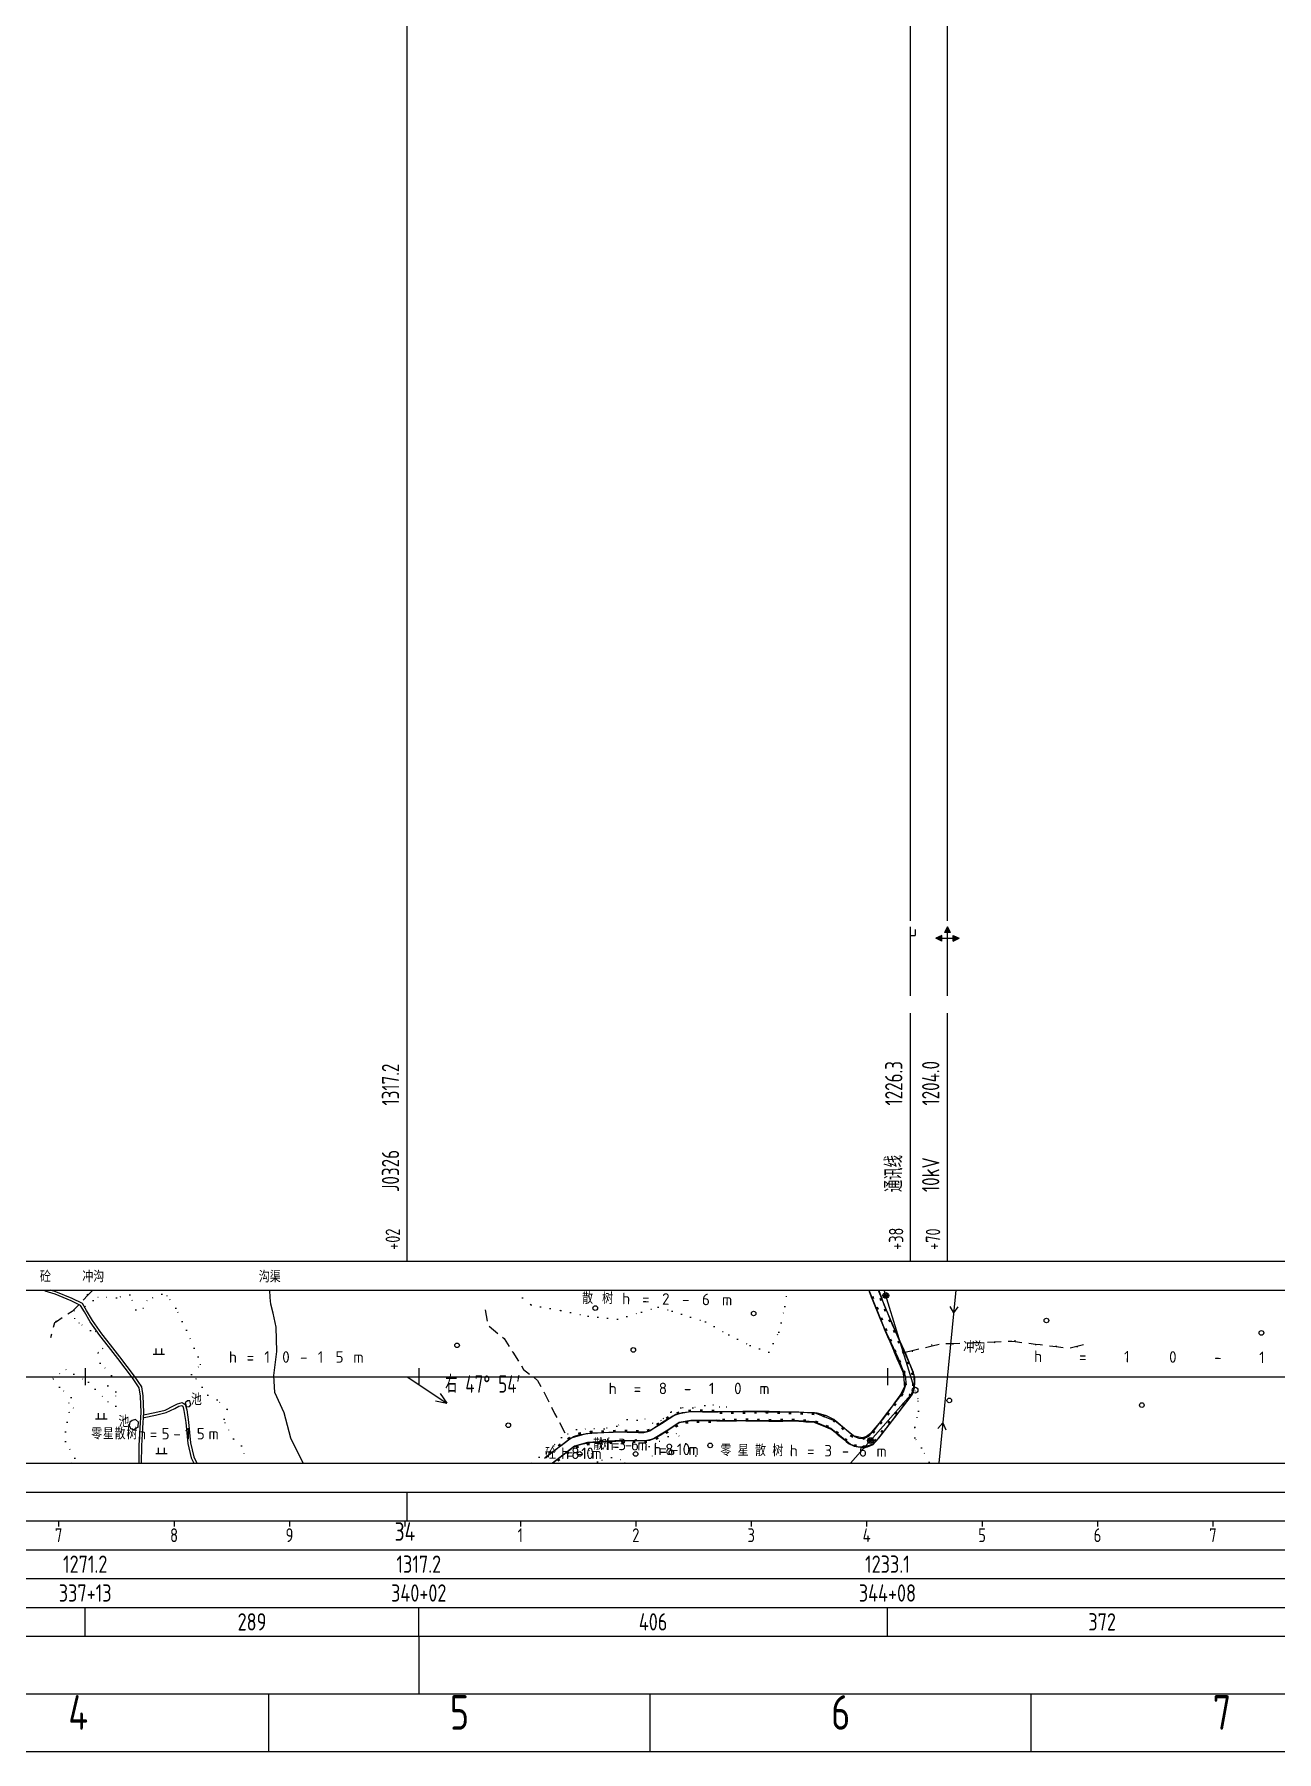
# Model space of a CAD drawing. Header units: millimetres. Extents: x 6482 to 7719, y 775 to 2743.
# Drawn here: x 6735.8 to 6951, y 775 to 1072.7 of the extents above; entities that cross this region are included whole.
import ezdxf
from ezdxf.enums import TextEntityAlignment as Align

# ---------------------------------------------------------------- set-up
doc = ezdxf.new("R2010")
doc.units = ezdxf.units.MM
doc.header["$LTSCALE"] = 5
doc.linetypes.add('DOT', pattern=[6.35, 0, -6.35])
for name, color, linetype in [('1', 3, 'Continuous'), ('4', 1, 'Continuous'), ('5', 2, 'Continuous'), ('交叉跨越注记', 3, 'Continuous'), ('图框', 1, 'Continuous'), ('地物-交叉跨越', 6, 'Continuous'), ('地物-地类界', 5, 'Continuous'), ('地物-建筑', 2, 'Continuous'), ('地物-植被', 84, 'Continuous'), ('地物-水系', 5, 'Continuous'), ('地物-注记', 1, 'Continuous'), ('地物-道路', 1, 'Continuous'), ('标注', 3, 'Continuous')]:
    doc.layers.add(name, color=color, linetype=linetype)
doc.styles.get("Standard").update_dxf_attribs({"font": 'tssdeng.shx', "width": 0.8, "bigfont": 'tssdchn.shx'})

# ---------------------------------------------------------------- blocks, each defined once
blk = doc.blocks.new('716584266')
at = {"layer": '地物-水系'}
for p, q in [((6776.64, 853.74), (6776.62, 855)), ((6776.75, 852.58), (6776.64, 853.74)), ((6777.16, 851), (6776.75, 852.58)), ((6777.69, 848.56), (6777.16, 851)), ((6777.82, 844.37), (6777.69, 848.56)), ((6777.27, 840.2), (6777.82, 844.37)), ((6777.45, 837.28), (6777.27, 840.2)), ((6779.1, 833.72), (6777.45, 837.28)), ((6780.25, 829.33), (6779.1, 833.72)), ((6782.34, 825), (6780.25, 829.33))]:
    blk.add_line(p, q, dxfattribs=at)
blk = doc.blocks.new('716584267')
at = {"layer": '地物-水系'}
for p, q in [((6745.92, 855), (6745.08, 854.14)), ((6742.58, 851.55), (6742.35, 851.3)), ((6743.42, 852.41), (6742.58, 851.55)), ((6742.58, 851.55), (6742.73, 851.41)), ((6745.08, 854.14), (6744.25, 853.27)), ((6745.08, 854.14), (6744.94, 854.28)), ((6739.28, 849.31), (6739.08, 848.54)), ((6739.61, 849.53), (6739.28, 849.31)), ((6739.61, 849.53), (6739.5, 849.7)), ((6740.62, 850.18), (6739.61, 849.53)), ((6742.35, 851.3), (6741.62, 850.83)), ((6738.77, 847.38), (6738.61, 846.74))]:
    blk.add_line(p, q, dxfattribs=at)
blk = doc.blocks.new('716584268')
at = {"layer": '地物-道路'}
for p, q in [((6739.39, 854.3), (6737.64, 854.82)), ((6739.54, 854.72), (6738.58, 855)), ((6742.37, 853.57), (6739.54, 854.72)), ((6742.19, 853.17), (6739.39, 854.3)), ((6743.8, 852.35), (6742.19, 853.17)), ((6744.11, 852.69), (6742.37, 853.57)), ((6744.46, 851.23), (6743.8, 852.35)), ((6744.84, 851.46), (6744.11, 852.69)), ((6745.85, 849.76), (6744.84, 851.46)), ((6745.48, 849.52), (6744.46, 851.23)), ((6747.14, 847.16), (6745.48, 849.52)), ((6747.5, 847.42), (6745.85, 849.76)), ((6748.65, 845.25), (6747.14, 847.16)), ((6749, 845.52), (6747.5, 847.42)), ((6750.59, 843.41), (6749, 845.52)), ((6750.24, 843.14), (6748.65, 845.25)), ((6752.78, 839.81), (6750.24, 843.14)), ((6753.13, 840.07), (6750.59, 843.41)), ((6753.98, 838.06), (6752.78, 839.81)), ((6754.4, 838.22), (6753.13, 840.07)), ((6754.19, 836.62), (6753.98, 838.06)), ((6754.3, 833.78), (6754.19, 836.62)), ((6754.63, 836.66), (6754.4, 838.22)), ((6754.74, 833.77), (6754.63, 836.66)), ((6754.15, 831.15), (6754.3, 833.78)), ((6754.59, 831.13), (6754.74, 833.77)), ((6753.95, 828.05), (6754.15, 831.15)), ((6754.39, 828.03), (6754.59, 831.13)), ((6753.93, 825), (6753.95, 828.05)), ((6754.37, 825), (6754.39, 828.03))]:
    blk.add_line(p, q, dxfattribs=at)
blk = doc.blocks.new('716584269')
at = {"layer": '地物-道路'}
for p, q in [((6754.73, 833.37), (6756.69, 833.78)), ((6756.69, 833.78), (6758.46, 834.22)), ((6756.8, 833.32), (6758.63, 833.77)), ((6758.46, 834.22), (6759.92, 834.93)), ((6758.63, 833.77), (6760.14, 834.51)), ((6759.92, 834.93), (6760.62, 835.32)), ((6760.14, 834.51), (6760.81, 834.88)), ((6760.62, 835.32), (6761.41, 835.54)), ((6760.81, 834.88), (6761.32, 835.02)), ((6761.32, 835.02), (6761.53, 834.88)), ((6761.41, 835.54), (6761.94, 835.17)), ((6761.53, 834.88), (6761.72, 834.14)), ((6761.72, 834.14), (6762.02, 832.07)), ((6761.94, 835.17), (6762.19, 834.24)), ((6762.19, 834.24), (6762.5, 832.13)), ((6754.82, 832.9), (6756.8, 833.32)), ((6762.02, 832.07), (6762.39, 828.43)), ((6762.5, 832.13), (6762.86, 828.51)), ((6762.39, 828.43), (6762.98, 825.92)), ((6762.86, 828.51), (6763.43, 826.08)), ((6762.98, 825.92), (6763.41, 825)), ((6763.43, 826.08), (6763.94, 825))]:
    blk.add_line(p, q, dxfattribs=at)
blk = doc.blocks.new('716584270')
at = {"layer": '地物-水系'}
for p, q in [((6762.324, 835.796), (6761.936, 835.444)), ((6761.936, 835.444), (6762.172, 834.688)), ((6762.226, 834.78), (6762.664, 834.81)), ((6762.712, 835.806), (6762.324, 835.796)), ((6762.664, 834.81), (6762.902, 835.104)), ((6762.902, 835.104), (6762.712, 835.806))]:
    blk.add_line(p, q, dxfattribs=at)
blk = doc.blocks.new('716584271')
at = {"layer": '地物-水系'}
for p, q in [((6752.312, 832.126), (6752.194, 831.528)), ((6752.194, 831.528), (6752.45, 831.038)), ((6752.716, 832.38), (6752.312, 832.126)), ((6752.45, 831.038), (6752.944, 830.868)), ((6753.31, 832.564), (6752.716, 832.38)), ((6752.944, 830.868), (6753.344, 831.024)), ((6753.832, 832.098), (6753.31, 832.564)), ((6753.344, 831.024), (6753.826, 831.342)), ((6753.78, 831.37), (6753.832, 832.098))]:
    blk.add_line(p, q, dxfattribs=at)
blk = doc.blocks.new('k9220')
at = {"layer": '地物-植被'}
for p, q in [((-1, 0), (1, 0)), ((-0.5, 0), (-0.5, 1)), ((0.5, 0), (0.5, 1))]:
    blk.add_line(p, q, dxfattribs=at)
blk = doc.blocks.new('716584372')
at = {"layer": '地物-道路'}
for p, q in [((6813.92, 851.6), (6814.24, 849.62)), ((6814.57, 848.73), (6816.12, 847.48)), ((6816.9, 846.85), (6817.18, 846.62)), ((6817.18, 846.62), (6818.06, 845.24)), ((6818.6, 844.39), (6818.7, 844.23)), ((6818.7, 844.23), (6819.66, 842.7)), ((6820.2, 841.86), (6820.57, 841.26)), ((6820.57, 841.26), (6821.59, 840.45)), ((6822.37, 839.83), (6822.96, 839.36)), ((6822.96, 839.36), (6823.57, 838.27)), ((6824.06, 837.4), (6824.14, 837.25)), ((6824.14, 837.25), (6824.95, 835.61)), ((6825.4, 834.72), (6825.94, 833.63)), ((6825.94, 833.63), (6826.3, 832.93)), ((6826.77, 832.05), (6827.7, 830.28))]:
    blk.add_line(p, q, dxfattribs=at)
blk = doc.blocks.new('716584373')
at = {"layer": '地物-道路'}
for p, q in [((6849.4, 833.92), (6846.95, 833.46)), ((6854.07, 833.9), (6849.4, 833.92)), ((6842.46, 830.59), (6841.62, 830.39)), ((6844.47, 831.83), (6842.46, 830.59)), ((6845.27, 830.57), (6843.04, 829.2)), ((6846.95, 833.46), (6844.47, 831.83)), ((6847.53, 832.05), (6845.27, 830.57)), ((6849.53, 832.43), (6847.53, 832.05)), ((6854.06, 832.41), (6849.53, 832.43)), ((6828.72, 829.33), (6824.18, 825.84)), ((6829.4, 827.97), (6825.54, 825)), ((6831.39, 830.08), (6828.72, 829.33)), ((6831.64, 828.59), (6829.4, 827.97)), ((6836.32, 830.38), (6831.39, 830.08)), ((6836.37, 828.88), (6831.64, 828.59)), ((6841.62, 830.39), (6836.32, 830.38)), ((6841.8, 828.89), (6836.37, 828.88)), ((6843.04, 829.2), (6841.8, 828.89))]:
    blk.add_line(p, q, dxfattribs=at)
blk = doc.blocks.new('716584374')
at = {"layer": '地物-建筑'}
for p, q in [((6845.45, 830.59), (6845.11, 830.37)), ((6846.78, 831.47), (6845.45, 830.59)), ((6847.11, 831.7), (6846.78, 831.47)), ((6847.17, 831.61), (6846.84, 831.39)), ((6847.23, 831.53), (6846.89, 831.31)), ((6847.28, 831.44), (6846.95, 831.22)), ((6847.53, 831.97), (6847.11, 831.7)), ((6848.61, 832.17), (6847.53, 831.97)), ((6849.01, 832.24), (6848.61, 832.17)), ((6849.02, 832.14), (6848.63, 832.07)), ((6849.04, 832.05), (6848.65, 831.97)), ((6849.06, 831.95), (6848.67, 831.88)), ((6849.21, 832.28), (6849.01, 832.24)), ((6850.32, 832.34), (6849.21, 832.28)), ((6850.6, 832.34), (6850.32, 832.34)), ((6851, 832.34), (6850.6, 832.34)), ((6851, 832.24), (6850.6, 832.24)), ((6851, 832.14), (6850.6, 832.14)), ((6851, 832.04), (6850.6, 832.04)), ((6852.6, 832.33), (6851, 832.34)), ((6853, 832.33), (6852.6, 832.33)), ((6853, 832.23), (6852.6, 832.23)), ((6853, 832.13), (6852.6, 832.13)), ((6853, 832.03), (6852.6, 832.03)), ((6854, 832.33), (6853, 832.33)), ((6829.21, 827.78), (6828.26, 827.04)), ((6829.58, 827.91), (6829.21, 827.78)), ((6829.96, 828.04), (6829.58, 827.91)), ((6829.99, 827.95), (6829.61, 827.82)), ((6830.02, 827.86), (6829.65, 827.72)), ((6830.06, 827.76), (6829.68, 827.63)), ((6830.51, 828.24), (6829.96, 828.04)), ((6831.51, 828.42), (6830.51, 828.24)), ((6831.9, 828.49), (6831.51, 828.42)), ((6831.92, 828.39), (6831.53, 828.32)), ((6831.94, 828.29), (6831.54, 828.22)), ((6831.95, 828.19), (6831.56, 828.12)), ((6832.05, 828.52), (6831.9, 828.49)), ((6833.5, 828.6), (6832.05, 828.52)), ((6833.9, 828.63), (6833.5, 828.6)), ((6833.9, 828.53), (6833.5, 828.5)), ((6833.91, 828.43), (6833.51, 828.4)), ((6833.91, 828.33), (6833.51, 828.3)), ((6835.49, 828.72), (6833.9, 828.63)), ((6835.89, 828.74), (6835.49, 828.72)), ((6835.9, 828.64), (6835.5, 828.62)), ((6835.9, 828.54), (6835.5, 828.52)), ((6835.91, 828.44), (6835.51, 828.42)), ((6836.53, 828.78), (6835.89, 828.74)), ((6837.49, 828.8), (6836.53, 828.78)), ((6837.89, 828.81), (6837.49, 828.8)), ((6837.89, 828.71), (6837.49, 828.7)), ((6837.9, 828.61), (6837.5, 828.6)), ((6837.9, 828.51), (6837.5, 828.5)), ((6839.49, 828.85), (6837.89, 828.81)), ((6839.89, 828.86), (6839.49, 828.85)), ((6839.89, 828.76), (6839.49, 828.75)), ((6839.89, 828.66), (6839.5, 828.65)), ((6839.9, 828.56), (6839.5, 828.55)), ((6841.49, 828.9), (6839.89, 828.86)), ((6841.89, 828.91), (6841.49, 828.9)), ((6841.89, 828.81), (6841.49, 828.8)), ((6841.89, 828.71), (6841.49, 828.7)), ((6841.9, 828.61), (6841.5, 828.6)), ((6841.92, 828.91), (6841.89, 828.91)), ((6842.39, 828.91), (6841.92, 828.91)), ((6842.86, 829.08), (6842.39, 828.91)), ((6843.39, 829.36), (6842.86, 829.08)), ((6843.74, 829.55), (6843.39, 829.36)), ((6843.79, 829.46), (6843.44, 829.27)), ((6843.84, 829.37), (6843.48, 829.18)), ((6843.89, 829.28), (6843.53, 829.09)), ((6844.34, 829.86), (6843.74, 829.55)), ((6845.11, 830.37), (6844.34, 829.86)), ((6845.5, 830.51), (6845.17, 830.29)), ((6845.56, 830.43), (6845.22, 830.2)), ((6845.61, 830.34), (6845.28, 830.12)), ((6826.36, 825.57), (6825.63, 825)), ((6826.68, 825.81), (6826.36, 825.57)), ((6826.74, 825.74), (6826.42, 825.49)), ((6826.8, 825.66), (6826.48, 825.41)), ((6826.86, 825.58), (6826.54, 825.33)), ((6827.94, 826.8), (6826.68, 825.81)), ((6828.26, 827.04), (6827.94, 826.8)), ((6828.32, 826.96), (6828, 826.72)), ((6828.38, 826.88), (6828.06, 826.64)), ((6828.44, 826.8), (6828.12, 826.56))]:
    blk.add_line(p, q, dxfattribs=at)
blk = doc.blocks.new('716584375')
at = {"layer": '地物-建筑'}
for p, q in [((6847.12, 833.77), (6847.5, 833.9)), ((6847.15, 833.68), (6847.53, 833.81)), ((6847.19, 833.58), (6847.57, 833.71)), ((6847.22, 833.49), (6847.6, 833.62)), ((6847.6, 833.62), (6848.08, 833.78)), ((6848.08, 833.78), (6849.16, 833.91)), ((6849.13, 834.21), (6849.52, 834.26)), ((6849.14, 834.11), (6849.54, 834.16)), ((6849.15, 834.01), (6849.55, 834.06)), ((6849.16, 833.91), (6849.56, 833.96)), ((6849.56, 833.96), (6849.66, 833.97)), ((6849.66, 833.97), (6851.16, 833.94)), ((6851.16, 834.14), (6851.56, 834.13)), ((6851.16, 834.04), (6851.56, 834.03)), ((6851.16, 833.94), (6851.56, 833.93)), ((6851.17, 834.24), (6851.57, 834.23)), ((6851.56, 833.93), (6853.16, 833.9)), ((6853.16, 834.1), (6853.56, 834.09)), ((6853.16, 834), (6853.56, 833.99)), ((6853.16, 833.9), (6853.56, 833.89)), ((6853.17, 834.2), (6853.57, 834.19)), ((6853.56, 833.89), (6854.26, 833.88)), ((6832.05, 830.52), (6832.13, 830.53)), ((6832.16, 830.54), (6832.48, 830.55)), ((6834.07, 830.61), (6834.47, 830.63)), ((6834.08, 830.51), (6834.48, 830.53)), ((6836.07, 830.69), (6836.47, 830.71)), ((6836.08, 830.59), (6836.48, 830.61)), ((6838.09, 830.71), (6838.49, 830.7)), ((6838.09, 830.61), (6838.49, 830.6)), ((6840.09, 830.66), (6840.49, 830.65)), ((6840.09, 830.56), (6840.49, 830.55)), ((6841.98, 830.8), (6842.37, 830.9)), ((6842.01, 830.7), (6842.4, 830.8)), ((6842.03, 830.61), (6842.42, 830.71)), ((6842.06, 830.51), (6842.45, 830.61)), ((6842.45, 830.61), (6842.46, 830.61)), ((6842.46, 830.61), (6843.76, 831.53)), ((6843.58, 831.77), (6843.91, 832)), ((6843.64, 831.69), (6843.97, 831.92)), ((6843.7, 831.61), (6844.03, 831.84)), ((6843.76, 831.53), (6844.08, 831.76)), ((6844.08, 831.76), (6844.71, 832.2)), ((6844.71, 832.2), (6845.43, 832.63)), ((6845.27, 832.88), (6845.62, 833.09)), ((6845.32, 832.8), (6845.67, 833)), ((6845.37, 832.71), (6845.72, 832.92)), ((6845.43, 832.63), (6845.77, 832.83)), ((6845.77, 832.83), (6846.41, 833.22)), ((6846.41, 833.22), (6847.22, 833.49)), ((6825.45, 826.89), (6826.73, 827.85)), ((6826.55, 828.09), (6826.87, 828.33)), ((6826.61, 828.01), (6826.93, 828.25)), ((6826.67, 827.93), (6826.99, 828.17)), ((6826.73, 827.85), (6827.05, 828.09)), ((6827.05, 828.09), (6828.33, 829.05)), ((6828.15, 829.29), (6828.15, 829.29)), ((6828.17, 829.31), (6828.51, 829.51)), ((6828.21, 829.21), (6828.21, 829.21)), ((6828.23, 829.22), (6828.56, 829.43)), ((6828.27, 829.13), (6828.27, 829.13)), ((6828.28, 829.14), (6828.62, 829.34)), ((6828.33, 829.05), (6828.67, 829.26)), ((6828.33, 829.05), (6828.33, 829.05)), ((6828.67, 829.26), (6829.23, 829.61)), ((6829.23, 829.61), (6830.11, 829.94)), ((6830, 830.22), (6830.01, 830.22)), ((6830.04, 830.13), (6830.04, 830.13)), ((6830.07, 830.24), (6830.46, 830.3)), ((6830.07, 830.04), (6830.08, 830.04)), ((6830.09, 830.14), (6830.48, 830.2)), ((6830.1, 830.04), (6830.49, 830.1)), ((6830.11, 829.94), (6830.5, 830)), ((6830.11, 829.94), (6830.11, 829.94)), ((6830.5, 830), (6832.09, 830.22)), ((6832.06, 830.42), (6832.14, 830.43)), ((6832.07, 830.32), (6832.16, 830.34)), ((6832.09, 830.22), (6832.17, 830.24)), ((6832.16, 830.44), (6832.48, 830.45)), ((6832.17, 830.34), (6832.48, 830.35)), ((6832.17, 830.24), (6832.49, 830.25)), ((6832.49, 830.25), (6834.09, 830.31)), ((6834.08, 830.41), (6834.48, 830.43)), ((6834.09, 830.31), (6834.49, 830.33)), ((6834.49, 830.33), (6836.08, 830.39)), ((6836.08, 830.49), (6836.48, 830.51)), ((6836.08, 830.39), (6836.48, 830.41)), ((6836.48, 830.41), (6837.12, 830.43)), ((6837.12, 830.43), (6838.08, 830.41)), ((6838.08, 830.41), (6838.48, 830.4)), ((6838.09, 830.51), (6838.49, 830.5)), ((6838.48, 830.4), (6840.08, 830.36)), ((6840.08, 830.46), (6840.48, 830.45)), ((6840.08, 830.36), (6840.48, 830.35)), ((6840.48, 830.35), (6841.39, 830.33)), ((6841.39, 830.33), (6842.06, 830.51)), ((6824.33, 826.04), (6825.13, 826.64)), ((6824.95, 826.88), (6825.27, 827.12)), ((6825.01, 826.8), (6825.33, 827.04)), ((6825.07, 826.72), (6825.39, 826.97)), ((6825.13, 826.64), (6825.45, 826.89))]:
    blk.add_line(p, q, dxfattribs=at)
blk = doc.blocks.new('k9371')
at = {"layer": '地物-植被'}
blk.add_circle((0, 0), 0.4, dxfattribs=at)
blk = doc.blocks.new('716584476')
at = {"layer": '地物-道路'}
for p, q in [((6880.45, 854.86), (6883.06, 848.43)), ((6881.98, 855), (6884.41, 849.02)), ((6883.06, 848.43), (6885.42, 843.31)), ((6884.41, 849.02), (6886.77, 843.89)), ((6885.42, 843.31), (6886.72, 839.99)), ((6886.77, 843.89), (6888.18, 840.3)), ((6886.72, 839.99), (6886.78, 838.72)), ((6888.18, 840.3), (6888.26, 838.53)), ((6886.35, 837.32), (6883.64, 833.84)), ((6887.67, 836.63), (6884.8, 832.95)), ((6886.78, 838.72), (6886.35, 837.32)), ((6888.26, 838.53), (6887.67, 836.63)), ((6854.67, 833.89), (6854.08, 833.93)), ((6862.37, 833.82), (6854.67, 833.89)), ((6868.24, 833.84), (6862.37, 833.82)), ((6871.28, 833.6), (6868.24, 833.84)), ((6874.53, 832.28), (6871.28, 833.6)), ((6883.64, 833.84), (6880.96, 830.32)), ((6854.62, 832.42), (6853.99, 832.46)), ((6862.36, 832.35), (6854.62, 832.42)), ((6868.19, 832.37), (6862.36, 832.35)), ((6870.94, 832.16), (6868.19, 832.37)), ((6873.79, 831), (6870.94, 832.16)), ((6875.32, 829.8), (6873.79, 831)), ((6876.24, 830.95), (6874.53, 832.28)), ((6877.94, 829.55), (6876.24, 830.95)), ((6884.8, 832.95), (6882.08, 829.36)), ((6877.2, 828.26), (6875.32, 829.8)), ((6878.4, 827.81), (6877.2, 828.26)), ((6878.7, 829.27), (6877.94, 829.55)), ((6879.63, 827.76), (6878.4, 827.81)), ((6879.39, 829.24), (6878.7, 829.27)), ((6880.24, 829.56), (6879.39, 829.24)), ((6881.07, 828.31), (6879.63, 827.76)), ((6880.96, 830.32), (6880.24, 829.56)), ((6882.08, 829.36), (6881.07, 828.31))]:
    blk.add_line(p, q, dxfattribs=at)
blk = doc.blocks.new('716584577')
at = {"layer": '地物-建筑'}
for p, q in [((6882.62, 853.64), (6882.11, 855)), ((6882.48, 853.16), (6882.34, 853.53)), ((6882.57, 853.19), (6882.43, 853.57)), ((6882.67, 853.23), (6882.53, 853.6)), ((6882.76, 853.26), (6882.62, 853.64)), ((6883.05, 852.48), (6882.76, 853.26)), ((6883.35, 851.78), (6883.05, 852.48)), ((6883.23, 851.29), (6883.08, 851.66)), ((6883.32, 851.33), (6883.17, 851.7)), ((6883.42, 851.37), (6883.26, 851.74)), ((6883.51, 851.41), (6883.35, 851.78)), ((6884.13, 849.93), (6883.51, 851.41)), ((6884.01, 849.45), (6883.86, 849.82)), ((6884.1, 849.49), (6883.95, 849.86)), ((6884.2, 849.53), (6884.04, 849.9)), ((6884.29, 849.57), (6884.13, 849.93)), ((6884.88, 848.17), (6884.29, 849.57)), ((6884.8, 847.61), (6884.64, 847.97)), ((6884.89, 847.65), (6884.73, 848.01)), ((6884.98, 847.69), (6884.82, 848.05)), ((6884.91, 848.09), (6884.88, 848.17)), ((6885.07, 847.73), (6884.91, 848.09)), ((6885.71, 846.26), (6885.07, 847.73)), ((6885.6, 845.77), (6885.44, 846.14)), ((6885.69, 845.81), (6885.53, 846.18)), ((6885.78, 845.85), (6885.62, 846.22)), ((6885.87, 845.89), (6885.71, 846.26)), ((6886.51, 844.43), (6885.87, 845.89)), ((6886.39, 843.94), (6886.23, 844.31)), ((6886.49, 843.98), (6886.33, 844.35)), ((6886.58, 844.02), (6886.42, 844.39)), ((6886.67, 844.06), (6886.51, 844.43)), ((6886.85, 843.64), (6886.67, 844.06)), ((6887.3, 842.59), (6886.85, 843.64)), ((6887.18, 842.1), (6887.03, 842.47)), ((6887.28, 842.14), (6887.12, 842.51)), ((6887.37, 842.18), (6887.21, 842.55)), ((6887.46, 842.22), (6887.3, 842.59)), ((6888.09, 840.75), (6887.46, 842.22)), ((6887.86, 840.52), (6887.82, 840.63)), ((6887.91, 840.3), (6887.85, 840.57)), ((6887.95, 840.56), (6887.91, 840.67)), ((6888.01, 840.32), (6887.94, 840.6)), ((6888.05, 840.6), (6888, 840.71)), ((6888.1, 840.35), (6888.04, 840.62)), ((6888.14, 840.64), (6888.09, 840.75)), ((6888.2, 840.37), (6888.14, 840.64)), ((6888.34, 839.78), (6888.2, 840.37)), ((6888.32, 838.78), (6888.34, 839.78)), ((6886.65, 835.27), (6887.63, 836.54)), ((6887.39, 836.72), (6887.6, 837)), ((6887.47, 836.66), (6887.68, 836.94)), ((6887.55, 836.6), (6887.76, 836.88)), ((6887.56, 836.92), (6887.58, 836.97)), ((6887.63, 836.54), (6887.84, 836.82)), ((6887.65, 836.89), (6887.67, 836.93)), ((6887.75, 836.85), (6887.76, 836.9)), ((6887.84, 836.82), (6887.86, 836.86)), ((6887.86, 836.86), (6888.3, 838.07)), ((6888.01, 838.39), (6888.02, 838.79)), ((6888.11, 838.39), (6888.12, 838.79)), ((6888.21, 838.39), (6888.22, 838.79)), ((6888.3, 838.07), (6888.31, 838.38)), ((6888.31, 838.38), (6888.32, 838.78)), ((6884.95, 833.55), (6885.2, 833.87)), ((6885.03, 833.49), (6885.28, 833.81)), ((6885.11, 833.43), (6885.36, 833.75)), ((6885.19, 833.37), (6885.44, 833.68)), ((6885.44, 833.68), (6886.41, 834.95)), ((6886.17, 835.14), (6886.42, 835.45)), ((6886.25, 835.07), (6886.49, 835.39)), ((6886.33, 835.01), (6886.57, 835.33)), ((6886.41, 834.95), (6886.65, 835.27)), ((6854.05, 832.32), (6855.05, 832.33)), ((6855.05, 832.63), (6855.45, 832.64)), ((6855.05, 832.53), (6855.45, 832.54)), ((6855.05, 832.43), (6855.45, 832.44)), ((6855.05, 832.33), (6855.45, 832.34)), ((6855.45, 832.34), (6857.05, 832.36)), ((6857.05, 832.66), (6857.45, 832.66)), ((6857.05, 832.56), (6857.45, 832.56)), ((6857.05, 832.46), (6857.45, 832.46)), ((6857.05, 832.36), (6857.45, 832.36)), ((6857.45, 832.36), (6858.86, 832.38)), ((6858.86, 832.38), (6859.05, 832.37)), ((6859.05, 832.57), (6859.45, 832.57)), ((6859.05, 832.47), (6859.45, 832.47)), ((6859.05, 832.37), (6859.45, 832.37)), ((6859.06, 832.67), (6859.46, 832.67)), ((6859.45, 832.37), (6861.05, 832.34)), ((6861.05, 832.54), (6861.45, 832.53)), ((6861.05, 832.44), (6861.45, 832.44)), ((6861.05, 832.34), (6861.45, 832.34)), ((6861.06, 832.64), (6861.46, 832.63)), ((6861.45, 832.34), (6863.05, 832.31)), ((6863.05, 832.51), (6863.45, 832.5)), ((6863.05, 832.41), (6863.45, 832.4)), ((6863.05, 832.31), (6863.45, 832.3)), ((6863.06, 832.61), (6863.46, 832.6)), ((6863.45, 832.3), (6863.68, 832.3)), ((6863.68, 832.3), (6865.05, 832.31)), ((6865.05, 832.61), (6865.45, 832.61)), ((6865.05, 832.51), (6865.45, 832.51)), ((6865.05, 832.41), (6865.45, 832.41)), ((6865.05, 832.31), (6865.45, 832.31)), ((6865.45, 832.31), (6867.05, 832.32)), ((6867.05, 832.62), (6867.42, 832.62)), ((6867.05, 832.52), (6867.42, 832.52)), ((6867.05, 832.42), (6867.43, 832.42)), ((6867.05, 832.32), (6867.43, 832.32)), ((6867.43, 832.42), (6867.46, 832.42)), ((6867.43, 832.32), (6867.45, 832.32)), ((6867.44, 832.62), (6867.47, 832.62)), ((6867.44, 832.52), (6867.46, 832.52)), ((6867.45, 832.32), (6869.05, 832.22)), ((6869.05, 832.32), (6869.45, 832.3)), ((6869.05, 832.22), (6869.45, 832.2)), ((6869.06, 832.42), (6869.46, 832.4)), ((6869.07, 832.52), (6869.47, 832.5)), ((6869.45, 832.2), (6870.92, 832.11)), ((6870.92, 832.11), (6871.03, 832.06)), ((6871.03, 832.06), (6871.4, 831.91)), ((6871.07, 832.15), (6871.44, 832)), ((6871.11, 832.25), (6871.48, 832.09)), ((6871.15, 832.34), (6871.52, 832.19)), ((6871.4, 831.91), (6872.88, 831.29)), ((6872.88, 831.29), (6873.25, 831.14)), ((6872.92, 831.38), (6873.29, 831.23)), ((6872.96, 831.48), (6873.33, 831.32)), ((6873, 831.57), (6873.37, 831.42)), ((6873.25, 831.14), (6873.97, 830.84)), ((6873.97, 830.84), (6874.6, 830.32)), ((6874.79, 830.55), (6875.1, 830.29)), ((6882.51, 830.38), (6882.76, 830.7)), ((6882.59, 830.32), (6882.83, 830.64)), ((6882.67, 830.26), (6882.91, 830.58)), ((6882.99, 830.52), (6883.97, 831.78)), ((6883.73, 831.97), (6883.98, 832.28)), ((6883.81, 831.9), (6884.06, 832.22)), ((6883.89, 831.84), (6884.14, 832.16)), ((6883.97, 831.78), (6884.22, 832.1)), ((6884.22, 832.1), (6884.88, 832.96)), ((6884.88, 832.96), (6885.19, 833.37)), ((6874.6, 830.32), (6874.91, 830.06)), ((6874.67, 830.39), (6874.97, 830.14)), ((6874.73, 830.47), (6875.04, 830.22)), ((6874.91, 830.06), (6876.14, 829.04)), ((6876.14, 829.04), (6876.45, 828.79)), ((6876.21, 829.12), (6876.52, 828.87)), ((6876.27, 829.2), (6876.58, 828.94)), ((6876.34, 829.27), (6876.64, 829.02)), ((6876.45, 828.79), (6876.88, 828.44)), ((6876.88, 828.44), (6877.81, 827.96)), ((6877.81, 827.96), (6877.85, 827.95)), ((6877.85, 827.95), (6878.21, 827.89)), ((6877.86, 828.05), (6877.89, 828.04)), ((6877.86, 828.05), (6878.22, 827.98)), ((6877.88, 828.15), (6878.24, 828.08)), ((6877.9, 828.24), (6878.26, 828.18)), ((6877.9, 828.14), (6877.94, 828.13)), ((6877.95, 828.23), (6877.98, 828.22)), ((6878.21, 827.89), (6879.62, 827.64)), ((6879.62, 827.64), (6879.77, 827.7)), ((6879.66, 827.98), (6880.03, 828.13)), ((6879.7, 827.89), (6880.07, 828.04)), ((6879.74, 827.8), (6880.11, 827.94)), ((6879.77, 827.7), (6880.14, 827.85)), ((6880.14, 827.85), (6881.12, 828.24)), ((6881.12, 828.24), (6881.49, 828.65)), ((6881.26, 828.85), (6881.53, 829.15)), ((6881.34, 828.78), (6881.61, 829.08)), ((6881.41, 828.72), (6881.68, 829.01)), ((6881.49, 828.65), (6881.76, 828.95)), ((6881.76, 828.95), (6881.94, 829.16)), ((6881.94, 829.16), (6882.75, 830.2)), ((6882.75, 830.2), (6882.99, 830.52))]:
    blk.add_line(p, q, dxfattribs=at)
blk = doc.blocks.new('716584578')
at = {"layer": '地物-建筑'}
for p, q in [((6880.41, 854.76), (6880.79, 853.83)), ((6880.79, 853.83), (6880.94, 853.46)), ((6880.88, 853.87), (6881.03, 853.5)), ((6880.94, 853.46), (6881.54, 851.98)), ((6880.97, 853.91), (6881.12, 853.54)), ((6881.06, 853.94), (6881.21, 853.57)), ((6881.54, 851.98), (6881.69, 851.61)), ((6881.63, 852.02), (6881.78, 851.64)), ((6881.69, 851.61), (6882.29, 850.12)), ((6881.72, 852.05), (6881.87, 851.68)), ((6881.82, 852.09), (6881.97, 851.72)), ((6882.29, 850.12), (6882.44, 849.75)), ((6882.38, 850.16), (6882.53, 849.79)), ((6882.44, 849.75), (6882.89, 848.64)), ((6882.47, 850.2), (6882.62, 849.83)), ((6882.57, 850.24), (6882.72, 849.87)), ((6882.89, 848.64), (6883.05, 848.27)), ((6883.32, 848.39), (6883.48, 848.03)), ((6883.05, 848.27), (6883.21, 847.91)), ((6883.14, 848.31), (6883.3, 847.95)), ((6883.21, 847.91), (6883.84, 846.44)), ((6883.23, 848.35), (6883.39, 847.99)), ((6883.84, 846.44), (6884, 846.07)), ((6883.93, 846.48), (6884.09, 846.11)), ((6884, 846.07), (6884.64, 844.6)), ((6884.03, 846.52), (6884.18, 846.15)), ((6884.12, 846.56), (6884.28, 846.19)), ((6884.64, 844.6), (6884.79, 844.24)), ((6884.73, 844.64), (6884.89, 844.28)), ((6884.79, 844.24), (6885.43, 842.77)), ((6884.82, 844.68), (6884.98, 844.31)), ((6884.91, 844.72), (6885.07, 844.35)), ((6885.43, 842.77), (6885.59, 842.4)), ((6885.52, 842.81), (6885.68, 842.44)), ((6885.61, 842.85), (6885.77, 842.48)), ((6885.7, 842.89), (6885.86, 842.52)), ((6885.59, 842.4), (6886.22, 840.93)), ((6886.22, 840.93), (6886.34, 840.67)), ((6886.31, 840.97), (6886.43, 840.71)), ((6886.34, 840.67), (6886.35, 840.55)), ((6886.35, 840.55), (6886.48, 838.96)), ((6886.41, 841.01), (6886.52, 840.75)), ((6886.44, 840.67), (6886.45, 840.56)), ((6886.5, 841.05), (6886.61, 840.78)), ((6886.54, 840.68), (6886.54, 840.57)), ((6886.63, 840.69), (6886.64, 840.58)), ((6885.77, 836.75), (6884.82, 835.45)), ((6885.87, 836.89), (6885.77, 836.75)), ((6885.95, 836.83), (6885.85, 836.69)), ((6885.97, 837.09), (6885.87, 836.89)), ((6886.03, 836.77), (6885.93, 836.63)), ((6886.06, 837.05), (6885.96, 836.85)), ((6886.54, 838.3), (6885.97, 837.09)), ((6886.11, 836.72), (6886.01, 836.57)), ((6886.15, 837.01), (6886.05, 836.81)), ((6886.24, 836.96), (6886.14, 836.76)), ((6886.48, 838.96), (6886.52, 838.56)), ((6886.52, 838.56), (6886.54, 838.3)), ((6886.58, 838.97), (6886.62, 838.57)), ((6886.68, 838.98), (6886.72, 838.58)), ((6886.78, 838.99), (6886.82, 838.59)), ((6854.54, 833.93), (6854.27, 833.93)), ((6854.94, 833.92), (6854.54, 833.93)), ((6854.94, 833.82), (6854.54, 833.83)), ((6854.94, 833.72), (6854.54, 833.73)), ((6854.94, 833.62), (6854.54, 833.63)), ((6854.96, 833.92), (6854.94, 833.92)), ((6856.54, 833.93), (6854.96, 833.92)), ((6856.94, 833.93), (6856.54, 833.93)), ((6856.94, 833.83), (6856.54, 833.83)), ((6856.94, 833.73), (6856.54, 833.73)), ((6856.94, 833.63), (6856.54, 833.63)), ((6858.54, 833.94), (6856.94, 833.93)), ((6858.94, 833.94), (6858.54, 833.94)), ((6858.94, 833.84), (6858.54, 833.84)), ((6858.94, 833.74), (6858.54, 833.74)), ((6858.94, 833.64), (6858.54, 833.64)), ((6860.54, 833.95), (6858.94, 833.94)), ((6860.94, 833.96), (6860.54, 833.95)), ((6860.94, 833.86), (6860.54, 833.85)), ((6860.94, 833.76), (6860.54, 833.75)), ((6860.94, 833.66), (6860.54, 833.65)), ((6862.54, 833.96), (6860.94, 833.96)), ((6862.94, 833.97), (6862.54, 833.96)), ((6862.94, 833.87), (6862.54, 833.86)), ((6862.94, 833.77), (6862.54, 833.76)), ((6862.94, 833.67), (6862.54, 833.66)), ((6863.13, 833.97), (6862.94, 833.97)), ((6864.54, 833.92), (6863.13, 833.97)), ((6864.93, 833.71), (6864.53, 833.72)), ((6864.93, 833.61), (6864.53, 833.62)), ((6864.94, 833.91), (6864.54, 833.92)), ((6864.94, 833.81), (6864.54, 833.82)), ((6866.54, 833.85), (6864.94, 833.91)), ((6866.93, 833.64), (6866.53, 833.65)), ((6866.93, 833.54), (6866.53, 833.55)), ((6866.94, 833.84), (6866.54, 833.85)), ((6866.94, 833.74), (6866.54, 833.75)), ((6868.54, 833.79), (6866.94, 833.84)), ((6868.93, 833.57), (6868.53, 833.59)), ((6868.94, 833.77), (6868.54, 833.79)), ((6868.94, 833.67), (6868.54, 833.69)), ((6869.13, 833.77), (6868.94, 833.77)), ((6870.54, 833.72), (6869.13, 833.77)), ((6870.93, 833.61), (6870.53, 833.62)), ((6870.93, 833.51), (6870.53, 833.52)), ((6870.94, 833.71), (6870.54, 833.72)), ((6871.42, 833.7), (6870.94, 833.71)), ((6872.49, 833.37), (6871.42, 833.7)), ((6883.41, 833.51), (6882.74, 832.59)), ((6883.65, 833.84), (6883.41, 833.51)), ((6883.73, 833.78), (6883.49, 833.46)), ((6883.81, 833.72), (6883.57, 833.4)), ((6884.59, 835.13), (6883.65, 833.84)), ((6883.89, 833.66), (6883.65, 833.34)), ((6884.82, 835.45), (6884.59, 835.13)), ((6884.91, 835.4), (6884.67, 835.07)), ((6884.99, 835.34), (6884.75, 835.01)), ((6885.07, 835.28), (6884.83, 834.95)), ((6868.93, 833.47), (6868.53, 833.49)), ((6870.93, 833.41), (6870.53, 833.42)), ((6872.78, 832.96), (6872.4, 833.08)), ((6872.81, 833.06), (6872.43, 833.17)), ((6872.84, 833.15), (6872.46, 833.27)), ((6872.87, 833.25), (6872.49, 833.37)), ((6873.02, 833.2), (6872.87, 833.25)), ((6874.32, 832.58), (6873.02, 833.2)), ((6874.44, 832.11), (6874.17, 832.34)), ((6874.24, 832.29), (6874.2, 832.31)), ((6874.5, 832.18), (6874.24, 832.41)), ((6874.28, 832.38), (6874.24, 832.4)), ((6874.33, 832.47), (6874.28, 832.49)), ((6874.57, 832.26), (6874.3, 832.49)), ((6874.37, 832.56), (6874.32, 832.58)), ((6874.63, 832.33), (6874.37, 832.56)), ((6875.84, 831.29), (6874.63, 832.33)), ((6875.95, 830.8), (6875.65, 831.06)), ((6876.02, 830.88), (6875.71, 831.14)), ((6876.08, 830.95), (6875.78, 831.21)), ((6876.15, 831.03), (6875.84, 831.29)), ((6877.36, 829.98), (6876.15, 831.03)), ((6881.15, 830.72), (6880.89, 830.41)), ((6881.22, 830.65), (6880.97, 830.35)), ((6881.3, 830.59), (6881.04, 830.28)), ((6881.38, 830.52), (6881.12, 830.22)), ((6882.18, 831.94), (6881.15, 830.72)), ((6882.44, 832.24), (6882.18, 831.94)), ((6882.52, 832.18), (6882.26, 831.87)), ((6882.59, 832.11), (6882.34, 831.81)), ((6882.67, 832.05), (6882.41, 831.74)), ((6882.74, 832.59), (6882.44, 832.24)), ((6877.37, 829.58), (6877.16, 829.75)), ((6877.43, 829.65), (6877.23, 829.83)), ((6877.5, 829.73), (6877.29, 829.9)), ((6877.56, 829.8), (6877.36, 829.98)), ((6877.61, 829.48), (6877.48, 829.51)), ((6877.64, 829.58), (6877.51, 829.61)), ((6877.66, 829.67), (6877.54, 829.71)), ((6877.69, 829.77), (6877.56, 829.8)), ((6879.16, 829.37), (6877.69, 829.77)), ((6879.23, 829.39), (6879.16, 829.37)), ((6879.61, 829.5), (6879.23, 829.39)), ((6879.64, 829.4), (6879.26, 829.29)), ((6879.67, 829.31), (6879.29, 829.2)), ((6879.7, 829.21), (6879.32, 829.1)), ((6879.97, 829.61), (6879.61, 829.5)), ((6880.64, 830.12), (6879.97, 829.61)), ((6880.89, 830.41), (6880.64, 830.12))]:
    blk.add_line(p, q, dxfattribs=at)
blk = doc.blocks.new('716584579')
at = {"layer": '地物-水系'}
for p, q in [((6891.37, 845.35), (6891.32, 845.55)), ((6891.37, 845.35), (6892.54, 845.63)), ((6893.73, 845.73), (6894.93, 845.77)), ((6894.93, 845.77), (6896.13, 845.81)), ((6894.93, 845.77), (6894.93, 845.57)), ((6897.33, 845.85), (6898.13, 845.88)), ((6898.13, 845.88), (6898.52, 845.9)), ((6898.52, 845.9), (6898.52, 846.1)), ((6898.52, 845.9), (6899.72, 845.95)), ((6900.92, 846), (6902.12, 846.05)), ((6902.12, 846.05), (6903.32, 846.11)), ((6902.12, 846.05), (6902.13, 845.85)), ((6904.52, 846.16), (6905.14, 846.18)), ((6905.14, 846.18), (6905.71, 846.11)), ((6905.71, 846.11), (6905.74, 846.31)), ((6905.71, 846.11), (6906.9, 845.95)), ((6908.09, 845.8), (6909.28, 845.64)), ((6909.28, 845.64), (6909.26, 845.45)), ((6909.28, 845.64), (6910.04, 845.55)), ((6910.04, 845.55), (6910.47, 845.5)), ((6912.86, 845.21), (6912.88, 845.41)), ((6916.4, 845.29), (6917.56, 845.6)), ((6886.7, 844.25), (6887.86, 844.53)), ((6887.86, 844.53), (6889.03, 844.8)), ((6887.86, 844.53), (6887.91, 844.33)), ((6890.2, 845.08), (6891.37, 845.35)), ((6911.67, 845.35), (6912.86, 845.21)), ((6912.86, 845.21), (6914.05, 845.07)), ((6915.24, 844.98), (6916.4, 845.29)), ((6916.4, 845.29), (6916.45, 845.1))]:
    blk.add_line(p, q, dxfattribs=at)
blk = doc.blocks.new('ktx')
at = {"layer": '标注'}
for p, q in [((0, 1), (0, 13)), ((0.8, 12.5), (0.8, 11.5)), ((0, 11.5), (0.8, 11.5))]:
    blk.add_line(p, q, dxfattribs=at)
blk = doc.blocks.new('k10kv')
at = {"layer": '标注'}
for p, q in [((0, 13), (-0.5, 12)), ((0.5, 12), (-0.5, 12)), ((0, 12.7764), (-0.3382, 12.1)), ((0.3382, 12.1), (-0.3382, 12.1)), ((0, 12.5528), (-0.1764, 12.2)), ((0.1764, 12.2), (-0.1764, 12.2)), ((0.5, 12), (0, 13)), ((0.3382, 12.1), (0, 12.7764)), ((0.1764, 12.2), (0, 12.5528)), ((0, 1), (0, 12)), ((-1, 11.5), (-2, 11)), ((-1, 10.5), (-2, 11)), ((-1.1, 11.3382), (-1.7764, 11)), ((-1.1, 10.6618), (-1.7764, 11)), ((-1.2, 11.1764), (-1.5528, 11)), ((-1.2, 10.8236), (-1.5528, 11)), ((-1.2, 10.8236), (-1.2, 11.1764)), ((-1.1, 10.6618), (-1.1, 11.3382)), ((-1, 10.5), (-1, 11.5)), ((-1, 11), (1, 11)), ((1, 11.5), (2, 11)), ((1, 10.5), (1, 11.5)), ((1, 10.5), (2, 11)), ((1.1, 11.3382), (1.7764, 11)), ((1.1, 10.6618), (1.1, 11.3382)), ((1.1, 10.6618), (1.7764, 11)), ((1.2, 11.1764), (1.5528, 11)), ((1.2, 10.8236), (1.2, 11.1764)), ((1.2, 10.8236), (1.5528, 11))]:
    blk.add_line(p, q, dxfattribs=at)

msp = doc.modelspace()

# ---------------------------------------------------------------- linework, layer by layer
at = {"layer": '4', "linetype": 'Continuous'}
for p, q in [((6744.6, 841.5), (6744.6, 838.5)), ((6802.4, 841.5), (6802.4, 838.5)), ((6883.6, 841.5), (6883.6, 838.5)), ((6744.6, 795), (6744.6, 800)), ((6802.4, 795), (6802.4, 800)), ((6883.6, 795), (6883.6, 800)), ((6802.4, 795), (6802.4, 785)), ((6802.4, 795), (6802.4, 785))]:
    msp.add_line(p, q, dxfattribs=at)
at = {"layer": '交叉跨越注记', "linetype": 'Continuous'}
for p, q in [((6887.6, 919), (6887.6, 2440.8)), ((6894, 919), (6894, 2395.6)), ((6887.6, 860), (6887.6, 903)), ((6894, 860), (6894, 903))]:
    msp.add_line(p, q, dxfattribs=at)
at = {"layer": '图框', "linetype": 'Continuous'}
for p, q in [((6537.2, 860), (7691.2, 860)), ((6587.2, 855), (7691.2, 855)), ((6587.2, 840), (7691.2, 840)), ((6587.2, 825), (7691.2, 825)), ((6537.2, 820), (7691.2, 820)), ((6537.2, 815), (7691.2, 815)), ((6740, 815), (6740, 814)), ((6760, 815), (6760, 814)), ((6780, 815), (6780, 814)), ((6800, 815), (6800, 814)), ((6820, 815), (6820, 814)), ((6840, 815), (6840, 814)), ((6860, 815), (6860, 814)), ((6880, 815), (6880, 814)), ((6900, 815), (6900, 814)), ((6920, 815), (6920, 814)), ((6940, 815), (6940, 814)), ((6537.2, 810), (7691.2, 810)), ((6537.2, 805), (7691.2, 805)), ((6537.2, 800), (7691.2, 800)), ((6537.2, 795), (7691.2, 795)), ((6537.2, 785), (7691.2, 785)), ((6776.42, 775), (6776.42, 785)), ((6842.48, 775), (6842.48, 785)), ((6908.53, 775), (6908.53, 785)), ((6512.2, 775), (7701.2, 775))]:
    msp.add_line(p, q, dxfattribs=at)
at = {"layer": '地物-交叉跨越'}
for p, q in [((6888.26, 838.14, 456.81), (6883.03, 855, -1413.49)), ((6895.48, 855, 244.09), (6892.49, 825, 244.09)), ((6895.08, 851.05, 244.09), (6894.45, 852.19, 244.09)), ((6895.08, 851.05, 244.09), (6895.87, 852.09, 244.09)), ((6877.22, 825, 245.13), (6888.06, 837.29, 244.11)), ((6893.18, 831.97, 244.09), (6892.31, 830.99, 244.09)), ((6893.18, 831.97, 244.09), (6893.72, 830.78, 244.09))]:
    msp.add_line(p, q, dxfattribs=at)
for centre, radius in [((6883.32, 854.09, -1312.39), 0.5), ((6883.32, 854.09, -1312.39), 0.3), ((6883.32, 854.09, -1312.39), 0.1), ((6888.39, 837.66, 244.07), 0.5), ((6880.67, 828.91, 244.8), 0.5), ((6880.67, 828.91, 244.8), 0.3), ((6880.67, 828.91, 244.8), 0.1)]:
    msp.add_circle(centre, radius, dxfattribs=at)
at = {"layer": '地物-地类界', "color": 3, "linetype": 'DOT', "ltscale": 0.05}
for p, q in [((6820.77, 855), (6820.36, 853.64)), ((6865.83, 852.18), (6866.29, 855)), ((6742.79, 850.03), (6742.61, 851.44)), ((6746, 853.2), (6744.52, 852.1)), ((6746.86, 853.75), (6746, 853.2)), ((6750, 853.66), (6746.86, 853.75)), ((6752.36, 854.18), (6750, 853.66)), ((6753.4, 851.59), (6752.36, 854.18)), ((6754.7, 851.82), (6753.4, 851.59)), ((6755.34, 853.23), (6754.7, 851.82)), ((6757.86, 854.32), (6755.34, 853.23)), ((6758.85, 853.98), (6757.86, 854.32)), ((6760.29, 851.88), (6758.85, 853.98)), ((6762.17, 848.05), (6760.29, 851.88)), ((6820.36, 853.64), (6821.85, 852.44)), ((6821.85, 852.44), (6827.01, 851.47)), ((6827.01, 851.47), (6831.74, 850.51)), ((6840.99, 851.2), (6843.87, 852.04)), ((6843.87, 852.04), (6846.29, 851.38)), ((6846.29, 851.38), (6852.1, 849.5)), ((6864.8, 847.7), (6865.83, 852.18)), ((6743.63, 849.24), (6742.79, 850.03)), ((6745.5, 848), (6743.63, 849.24)), ((6831.74, 850.51), (6836.82, 849.94)), ((6836.82, 849.94), (6840.99, 851.2)), ((6852.1, 849.5), (6856.11, 847.26)), ((6746.5, 847.8), (6745.5, 848)), ((6764.18, 843.41), (6762.17, 848.05)), ((6856.11, 847.26), (6859.83, 845.4)), ((6863.03, 844.26), (6864.8, 847.7)), ((6746.84, 844.18), (6747.62, 844.91)), ((6747.22, 842.36), (6746.84, 844.18)), ((6747.62, 844.91), (6748.71, 845.24)), ((6764.59, 842.05), (6764.18, 843.41)), ((6859.83, 845.4), (6863.03, 844.26)), ((6738.97, 839.69), (6740.14, 840.52)), ((6740.14, 838.18), (6738.97, 839.69)), ((6740.14, 840.52), (6741.24, 841.22)), ((6741.24, 841.22), (6742.65, 840.45)), ((6742.65, 840.45), (6745.16, 839.03)), ((6749.17, 840.19), (6747.22, 842.36)), ((6748.55, 838.42), (6749.17, 840.19)), ((6763.01, 840.4), (6764.59, 842.05)), ((6763.87, 839.56), (6763.01, 840.4)), ((6765.85, 836.8), (6763.87, 839.56)), ((6742.19, 836.39), (6740.14, 838.18)), ((6745.16, 839.03), (6748.48, 835.69)), ((6749.9, 837.38), (6748.55, 838.42)), ((6749.92, 834.91), (6749.9, 837.38)), ((6767.46, 836), (6765.85, 836.8)), ((6888.45, 837.44), (6888.25, 837.83)), ((6888.91, 836.11), (6888.45, 837.44)), ((6741.18, 830.44), (6741.81, 833.79)), ((6741.76, 835.43), (6742.19, 836.39)), ((6742.56, 834.55), (6741.76, 835.43)), ((6741.81, 833.79), (6742.56, 834.55)), ((6748.48, 835.69), (6749.92, 834.91)), ((6769.18, 834.37), (6767.46, 836)), ((6768.69, 832.63), (6769.18, 834.37)), ((6846.05, 833.84), (6844.39, 832.4)), ((6847.81, 834.58), (6846.05, 833.84)), ((6849.88, 834.59), (6847.81, 834.58)), ((6851.97, 834.98), (6849.88, 834.59)), ((6853.47, 835.06), (6851.97, 834.98)), ((6854.55, 834.69), (6853.47, 835.06)), ((6855.78, 834.7), (6854.55, 834.69)), ((6888.33, 831.25), (6889, 834.03)), ((6889, 834.03), (6888.91, 836.11)), ((6768.86, 831.96), (6768.69, 832.63)), ((6770.28, 829.2), (6768.86, 831.96)), ((6829.74, 830.86), (6827.13, 829.44)), ((6831.31, 830.93), (6829.74, 830.86)), ((6834.54, 830.98), (6831.31, 830.93)), ((6836.7, 831.4), (6834.54, 830.98)), ((6838.49, 832.56), (6836.7, 831.4)), ((6840.21, 832.48), (6838.49, 832.56)), ((6841.64, 832.63), (6840.21, 832.48)), ((6843, 831.9), (6841.64, 832.63)), ((6844.39, 832.4), (6843, 831.9)), ((6888.32, 829.39), (6888.33, 831.25)), ((6741.17, 828.75), (6741.18, 830.44)), ((6742.83, 825.88), (6741.17, 828.75)), ((6771.71, 827.99), (6770.28, 829.2)), ((6772.7, 825), (6771.71, 827.99)), ((6825.75, 828.02), (6823.27, 826.07)), ((6827.13, 829.44), (6825.75, 828.02)), ((6831.96, 827.14), (6831.06, 828.33)), ((6843.45, 828.39), (6842.29, 827.89)), ((6842.29, 827.89), (6843.23, 825.03)), ((6845.61, 829.62), (6843.45, 828.39)), ((6847.08, 830.14), (6845.61, 829.62)), ((6848.68, 828.44), (6847.08, 830.14)), ((6851.5, 825), (6848.68, 828.44)), ((6889.49, 827.64), (6888.32, 829.39)), ((6890.81, 825.19), (6889.49, 827.64)), ((6742.18, 825), (6742.83, 825.88)), ((6823.27, 826.07), (6821.89, 825)), ((6833.34, 825.25), (6831.96, 827.14)), ((6835.78, 826.01), (6833.34, 825.25)), ((6837.36, 825.58), (6835.78, 826.01)), ((6837.98, 825), (6837.36, 825.58)), ((6843.25, 825), (6837.98, 825)), ((6843.23, 825.03), (6843.25, 825))]:
    msp.add_line(p, q, dxfattribs=at)
at = {"layer": '标注'}
for p, q in [((6800.4, 860), (6800.4, 2634.38)), ((6800.4, 815), (6800.4, 820))]:
    msp.add_line(p, q, dxfattribs=at)
at = {"layer": '标注', "linetype": 'Continuous'}
for p in [(6800.4, 840), (6806.13, 837.08), (6805.3, 835.84)]:
    msp.add_line(p, (6807.27, 835.42), dxfattribs=at)

# ---------------------------------------------------------------- block references
at = {"layer": '交叉跨越注记'}
for name, p in [('ktx', (6887.6, 905)), ('k10kv', (6894, 905))]:
    msp.add_blockref(name, p, dxfattribs=at)
at = {"layer": '地物-建筑'}
for name in ['716584577', '716584578', '716584375', '716584374']:
    msp.add_blockref(name, (0, 0), dxfattribs=at)
at = {"layer": '地物-植被'}
for name, p in [('k9371', (6832.98, 851.89)), ('k9371', (6860.42, 850.95)), ('k9371', (6911.14, 849.74)), ('k9371', (6809.03, 845.43)), ('k9371', (6948.4, 847.59)), ('k9220', (6757.37, 843.88)), ('k9371', (6839.57, 844.63)), ('k9220', (6747.41, 832.68)), ('k9371', (6894.32, 835.88)), ('k9371', (6927.68, 835.07)), ('k9371', (6817.91, 831.58)), ('k9220', (6757.82, 826.67)), ('k9371', (6852.89, 828.08)), ('k9371', (6830.29, 826.6)), ('k9371', (6839.97, 826.6)), ('k9371', (6846.16, 826.87))]:
    msp.add_blockref(name, p, dxfattribs=at)
at = {"layer": '地物-水系'}
for name in ['716584267', '716584266', '716584579', '716584270', '716584271']:
    msp.add_blockref(name, (0, 0), dxfattribs=at)
at = {"layer": '地物-道路'}
for name in ['716584268', '716584476', '716584372', '716584269', '716584373']:
    msp.add_blockref(name, (0, 0), dxfattribs=at)

# ---------------------------------------------------------------- texts
at = {"layer": '1', "linetype": 'Continuous', "width": 0.8}
for s, p in [('1271.2', (6744.6, 806)), ('1317.2', (6802.4, 806)), ('1233.1', (6883.6, 806)), ('337+13', (6744.6, 801)), ('340+02', (6802.4, 801)), ('344+08', (6883.6, 801))]:
    msp.add_text(s, height=3, dxfattribs=at).set_placement(p, align=Align.CENTER)
at = {"layer": '5', "linetype": 'Continuous', "width": 0.8}
for s, p in [('289', (6773.5, 796)), ('406', (6843, 796)), ('372', (6920.8, 796))]:
    msp.add_text(s, height=3, dxfattribs=at).set_placement(p, align=Align.CENTER)
at = {"layer": '交叉跨越注记', "linetype": 'Continuous', "width": 0.75}
for s, height, p in [('1226.3', 3, (6887.1, 887)), ('1204.0', 3, (6893.5, 887)), ('通讯线', 3, (6887.1, 872)), ('10kV', 3, (6893.5, 872)), ('+38', 2.5, (6887.1, 862)), ('+70', 2.5, (6893.5, 862))]:
    msp.add_text(s, height=height, rotation=90, dxfattribs=at).set_placement(p, align=Align.BOTTOM_LEFT)
at = {"layer": '图框', "linetype": 'Continuous', "width": 0.8}
for s, height, p in [('7', 2.4, (6740, 810.6)), ('8', 2.4, (6760, 810.6)), ('9', 2.4, (6780, 810.6)), ('34', 3.2, (6800, 810.6)), ('1', 2.4, (6820, 810.6)), ('2', 2.4, (6840, 810.6)), ('3', 2.4, (6860, 810.6)), ('4', 2.4, (6880, 810.6)), ('5', 2.4, (6900, 810.6)), ('6', 2.4, (6920, 810.6)), ('7', 2.4, (6940, 810.6)), ('4', 6, (6743.39, 777)), ('5', 6, (6809.45, 777)), ('6', 6, (6875.51, 777)), ('7', 6, (6941.56, 777))]:
    msp.add_text(s, height=height, dxfattribs=at).set_placement(p, align=Align.BOTTOM_CENTER)
at = {"layer": '地物-注记', "linetype": 'Continuous'}
for s, p in [('砼', (6736.76, 855.77)), ('冲沟', (6744.1, 855.77)), ('沟渠', (6774.68, 855.73)), ('h', (6769.49, 841.81)), ('=', (6772.57, 841.81)), ('1', (6775.65, 841.81)), ('0', (6778.73, 841.81)), ('-', (6781.81, 841.81)), ('1', (6784.9, 841.81)), ('5', (6787.98, 841.81)), ('m', (6791.06, 841.81)), ('h', (6835.28, 836.36)), ('=', (6839.63, 836.36)), ('8', (6843.98, 836.36)), ('-', (6848.33, 836.36)), ('1', (6852.68, 836.36)), ('0', (6857.03, 836.36)), ('m', (6861.38, 836.36)), ('零', (6745.63, 828.53)), ('星', (6747.66, 828.53)), ('散', (6749.69, 828.53)), ('树', (6751.73, 828.53)), ('h', (6753.76, 828.53)), ('5', (6757.83, 828.53)), ('1', (6761.89, 828.53)), ('5', (6763.93, 828.53)), ('m', (6765.96, 828.53)), ('=', (6755.79, 828.53)), ('-', (6759.86, 828.53)), ('砼', (6824.29, 825.11)), ('h', (6827.06, 825.12)), ('8', (6828.81, 825.12)), ('1', (6830.56, 825.12)), ('0', (6831.43, 825.12)), ('h', (6843.07, 825.79)), ('=', (6844.08, 825.79)), ('8', (6845.09, 825.79)), ('1', (6847.1, 825.79)), ('0', (6848.11, 825.79)), ('m', (6849.12, 825.79)), ('=', (6827.93, 825.12)), ('-', (6829.68, 825.12)), ('m', (6832.3, 825.12)), ('-', (6846.09, 825.79))]:
    msp.add_text(s, height=2, dxfattribs=at).set_placement(p, align=Align.BOTTOM_LEFT)
for s, rotation, p in [('散', 359.3659, (6830.69, 852.02)), ('树', 359.3659, (6834.15, 851.99)), ('h', 359.3659, (6837.61, 851.95)), ('2', 359.3659, (6844.53, 851.87)), ('6', 359.3659, (6851.45, 851.79)), ('=', 359.3659, (6841.07, 851.91)), ('-', 359.3659, (6847.99, 851.83)), ('m', 359.3659, (6854.91, 851.76)), ('冲沟', 358.9808, (6896.72, 843.56)), ('h', 359.7168, (6908.99, 841.94)), ('=', 359.7168, (6916.79, 841.9)), ('1', 359.7168, (6924.59, 841.86)), ('0', 359.7168, (6932.39, 841.82)), ('-', 359.7168, (6940.2, 841.78)), ('1', 359.7168, (6948, 841.74)), ('池', 357.7253, (6762.86, 834.51)), ('池', 2.6094, (6750.44, 830.61)), ('散', 358.9988, (6832.57, 826.73)), ('树', 358.9988, (6833.67, 826.71)), ('h', 358.9988, (6834.76, 826.7)), ('=', 358.9988, (6835.86, 826.68)), ('3', 358.9988, (6836.96, 826.66)), ('-', 358.9988, (6838.05, 826.64)), ('6', 358.9988, (6839.15, 826.62)), ('m', 358.9988, (6840.24, 826.6)), ('零', 359.7118, (6854.64, 825.66)), ('星', 359.7118, (6857.64, 825.64)), ('散', 359.7118, (6860.64, 825.63)), ('树', 359.7118, (6863.65, 825.61)), ('h', 359.7118, (6866.65, 825.6)), ('3', 359.7118, (6872.66, 825.57)), ('6', 359.7118, (6878.67, 825.54)), ('=', 359.7118, (6869.66, 825.58)), ('-', 359.7118, (6875.67, 825.55)), ('m', 359.7118, (6881.68, 825.52))]:
    msp.add_text(s, height=2, rotation=rotation, dxfattribs=at).set_placement(p, align=Align.BOTTOM_LEFT)
at = {"layer": '标注', "linetype": 'Continuous', "width": 0.75}
for s, height, p in [('1317.2', 3, (6799.9, 887)), ('J0326', 3, (6799.9, 872)), ('+02', 2.5, (6799.9, 862))]:
    msp.add_text(s, height=height, rotation=90, dxfattribs=at).set_placement(p, align=Align.BOTTOM_LEFT)
msp.add_text('右 47° 54′', height=3, dxfattribs=at).set_placement((6806.96, 836.32), align=Align.BOTTOM_LEFT)

doc.saveas('drawing.dxf')
